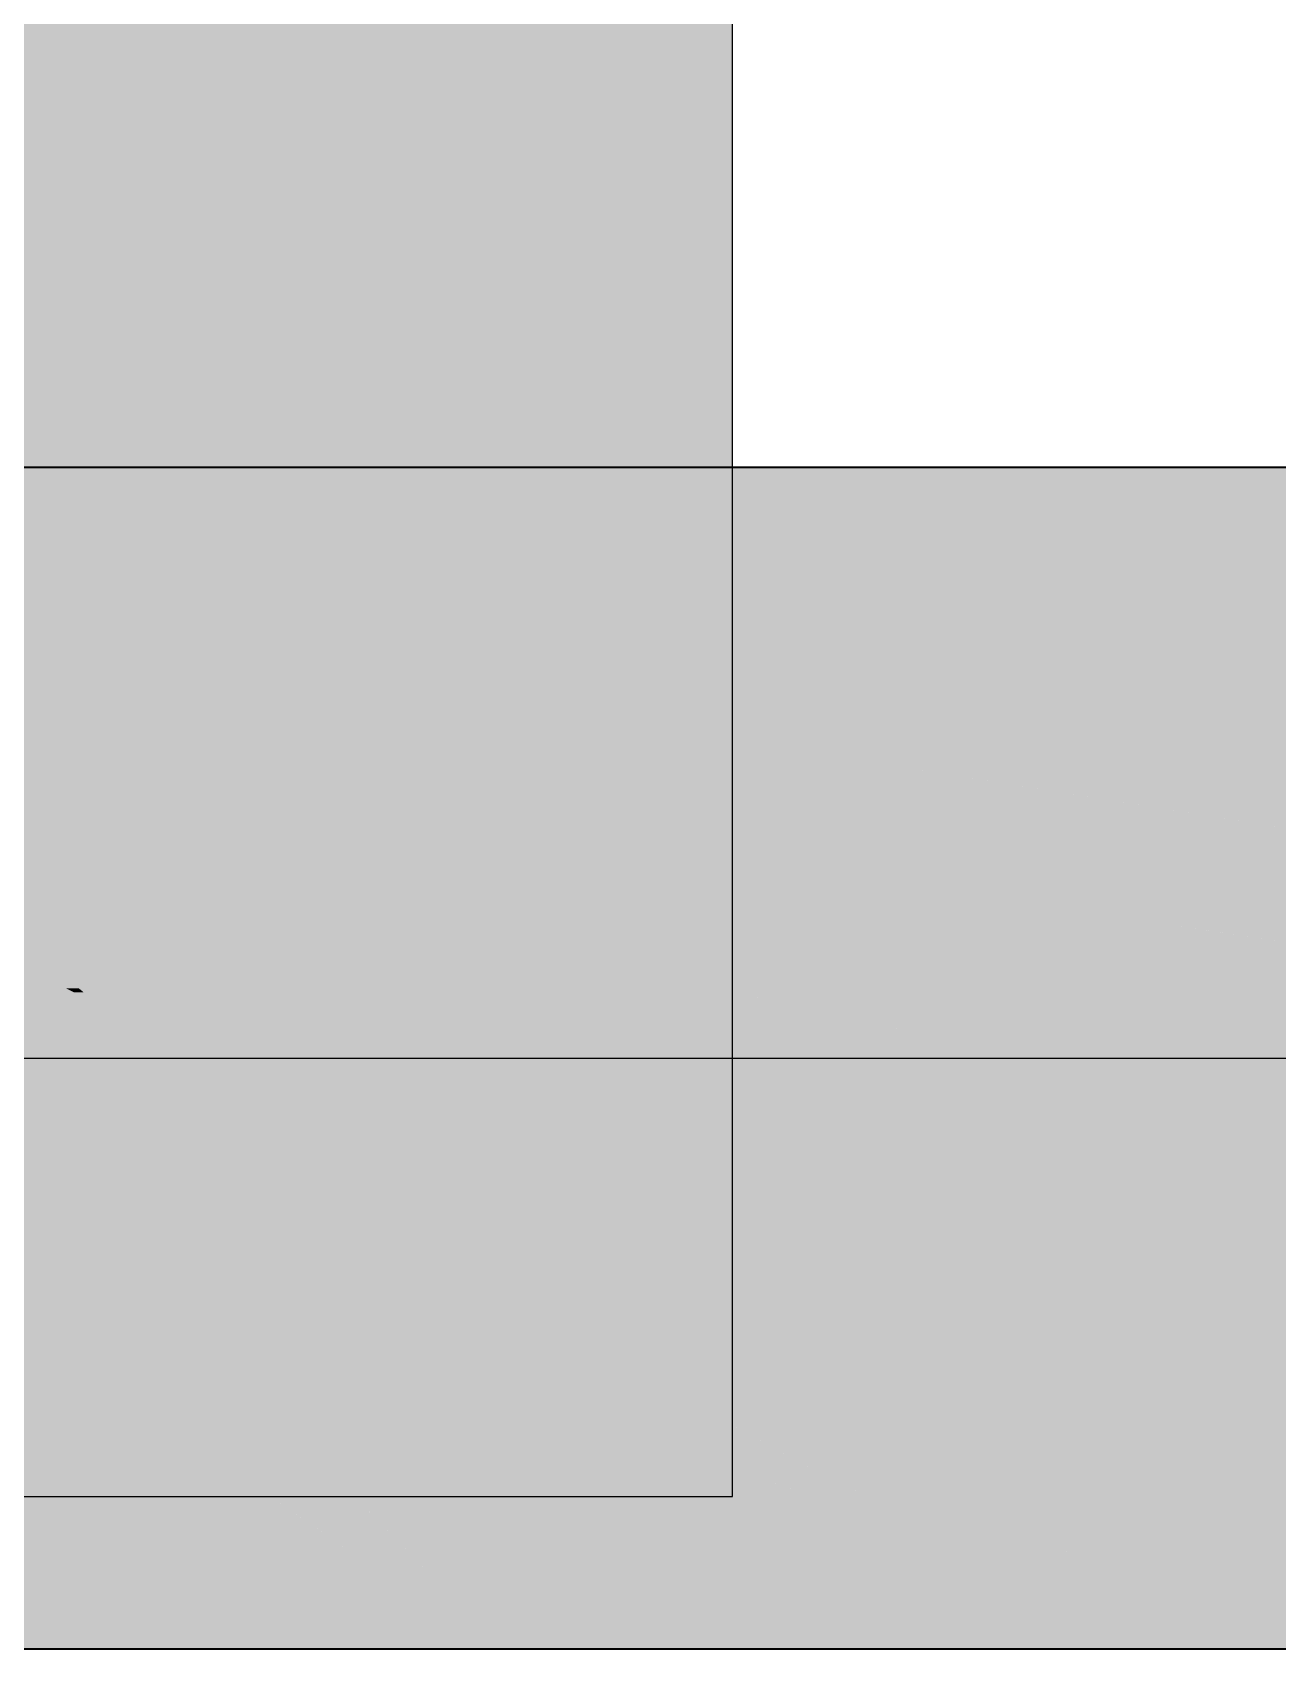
# Model space of a CAD drawing. Extents: x 0 to 756, y -25 to 420.
# Drawn here: x 306.48 to 311.96, y 319.73 to 326.85 of the extents above; entities that cross this region are included whole.
import ezdxf
from ezdxf.lldxf.tags import DXFTag

# ---------------------------------------------------------------- set-up
doc = ezdxf.new("R2010")
doc.units = 0
doc.layers.get('0').update_dxf_attribs({"lineweight": 25})
doc.layers.add('H_Heizung', color=7, linetype='Continuous', lineweight=25)
doc.layers.add('H_Heizung-Shading', color=7, linetype='Continuous', lineweight=25)
doc.layers.add('L_Aussenluft', color=7, linetype='Continuous', lineweight=35, true_color=0x66ff33)
doc.layers.add('L_Aussenluft-Shading', color=7, linetype='Continuous', lineweight=35, true_color=0x66ff33)
tags = doc.linetypes.add('STRICHPUNKT2', pattern=[12.7, 6.35, -3.175, 0, -3.175]).pattern_tags.tags
tags[10:11] = [DXFTag(74, 4), DXFTag(75, 0), DXFTag(340, '0'), DXFTag(46, 0.0), DXFTag(50, 0.0), DXFTag(44, 0.0), DXFTag(45, 0.0)]
tags[8:9] = [DXFTag(74, 4), DXFTag(75, 0), DXFTag(340, '0'), DXFTag(46, 0.0), DXFTag(50, 0.0), DXFTag(44, 0.0), DXFTag(45, 0.0)]
tags[6:7] = [DXFTag(74, 4), DXFTag(75, 0), DXFTag(340, '0'), DXFTag(46, 0.0), DXFTag(50, 0.0), DXFTag(44, 0.0), DXFTag(45, 0.0)]
tags[4:5] = [DXFTag(74, 4), DXFTag(75, 0), DXFTag(340, '0'), DXFTag(46, 0.0), DXFTag(50, 0.0), DXFTag(44, 0.0), DXFTag(45, 0.0)]

# ---------------------------------------------------------------- blocks, each defined once
blk = doc.blocks.new('Shading-A0T78ON9OY', base_point=(297.3631, 320.4022))
at = {"layer": 'H_Heizung-Shading', "color": 8, "true_color": 0x808080}
for points in [[(297.3631, 320.4022), (309.5631, 320.4022), (297.3631, 339.4022)], [(309.5631, 320.4022), (297.3631, 339.4022), (309.5631, 339.4022)]]:
    blk.add_solid(points, dxfattribs=at)
blk = doc.blocks.new('Shading-A0T78OO1OY', base_point=(305.9594, 320.0293))
at = {"layer": 'L_Aussenluft-Shading', "color": 76, "true_color": 0x39901c}
for points in [[(305.9594, 324.8444), (314.6532, 324.8444), (305.9594, 324.933)], [(314.6532, 324.8444), (305.9594, 324.933), (312.4349, 324.933)], [(306.4001, 319.7329), (308.6953, 319.7329), (306.2683, 319.8215)], [(308.6953, 319.7329), (306.2683, 319.8215), (308.5167, 319.8215)], [(308.6953, 319.7329), (311.8901, 319.7329), (308.5167, 319.8215)], [(311.8901, 319.7329), (308.5167, 319.8215), (311.6304, 319.8215)], [(311.8901, 319.7329), (312.4349, 319.7329), (311.6304, 319.8215)], [(312.4349, 319.7329), (311.6304, 319.8215), (314.6532, 319.8215)]]:
    blk.add_solid(points, dxfattribs=at)
at = {"layer": 'L_Aussenluft-Shading', "color": 74, "true_color": 0x46b023}
for points in [[(305.9594, 324.5846), (307.3053, 324.5846), (305.9594, 324.8444)], [(307.3053, 324.5846), (316.7204, 324.5846), (305.9594, 324.8444)], [(316.7204, 324.5846), (305.9594, 324.8444), (314.6532, 324.8444)], [(306.2683, 319.8215), (308.5167, 319.8215), (306.0722, 320.0813)], [(308.5167, 319.8215), (306.0722, 320.0813), (307.9928, 320.0813)], [(308.5167, 319.8215), (308.2142, 320.0813), (307.9928, 320.0813)], [(308.5167, 319.8215), (311.6304, 319.8215), (308.2142, 320.0813)], [(311.6304, 319.8215), (308.2142, 320.0813), (310.8689, 320.0813)], [(311.6304, 319.8215), (311.1574, 320.0813), (310.8689, 320.0813)], [(311.6304, 319.8215), (314.6532, 319.8215), (311.1574, 320.0813)], [(314.6532, 319.8215), (311.1574, 320.0813), (316.3109, 320.0813)]]:
    blk.add_solid(points, dxfattribs=at)
at = {"layer": 'L_Aussenluft-Shading', "color": 72, "true_color": 0x52cd29}
for points in [[(307.3164, 324.1964), (306.6663, 324.1964), (305.9594, 324.5846)], [(307.0378, 324.2761), (307.3053, 324.5846), (305.9594, 324.5846)], [(305.9594, 324.1714), (306.7118, 324.1714), (305.9594, 324.5534)], [(306.7118, 324.1714), (306.0162, 324.5534), (305.9594, 324.5534)], [(309.2467, 324.2761), (307.0378, 324.2761), (307.3053, 324.5846)], [(309.2467, 324.2761), (316.7204, 324.5846), (307.3053, 324.5846)], [(309.2467, 324.2761), (318.0459, 324.2761), (316.7204, 324.5846)], [(307.3164, 324.1964), (309.2467, 324.2761), (307.0378, 324.2761)], [(307.3164, 324.1964), (309.7482, 324.1964), (309.2467, 324.2761)], [(309.9052, 324.1714), (318.4955, 324.1714), (309.2467, 324.2761)], [(318.4955, 324.1714), (309.2467, 324.2761), (318.0459, 324.2761)], [(306.7118, 324.1714), (307.3164, 324.1964), (306.6663, 324.1964)], [(306.7118, 324.1714), (307.4037, 324.1714), (307.3164, 324.1964)], [(307.4037, 324.1714), (309.9052, 324.1714), (307.3164, 324.1964)], [(309.9052, 324.1714), (307.3164, 324.1964), (309.7482, 324.1964)], [(307.2043, 320.4722), (307.1594, 320.4945), (305.9594, 320.4945)], [(307.2043, 320.4722), (305.9655, 320.4722), (305.9594, 320.4945)], [(307.2043, 320.4722), (307.397, 320.4945), (307.1594, 320.4945)], [(307.4291, 320.4722), (307.2043, 320.4722), (307.397, 320.4945)], [(307.435, 320.4681), (307.8085, 320.4945), (307.397, 320.4945)], [(307.8345, 320.4681), (307.435, 320.4681), (307.8085, 320.4945)], [(307.8416, 320.4608), (309.6574, 320.4945), (307.8085, 320.4945)], [(309.7562, 320.4608), (307.8416, 320.4608), (309.6574, 320.4945)], [(309.8622, 320.4247), (309.9671, 320.4945), (309.6574, 320.4945)], [(310.1195, 320.4247), (309.8622, 320.4247), (309.9671, 320.4945)], [(310.13, 320.4199), (310.5035, 320.4945), (309.9671, 320.4945)], [(310.6216, 320.4199), (310.13, 320.4199), (310.5035, 320.4945)], [(310.6359, 320.4108), (314.2429, 320.4945), (310.5035, 320.4945)], [(314.6617, 320.4108), (310.6359, 320.4108), (314.2429, 320.4945)], [(305.9937, 320.3688), (307.2043, 320.4722), (305.9655, 320.4722)], [(307.4128, 320.3688), (305.9937, 320.3688), (307.2043, 320.4722)], [(307.435, 320.4681), (307.4291, 320.4722), (307.2043, 320.4722)], [(307.435, 320.4681), (307.2126, 320.4681), (307.2043, 320.4722)], [(307.3582, 320.3959), (307.435, 320.4681), (307.2126, 320.4681)], [(307.5391, 320.3959), (307.3582, 320.3959), (307.435, 320.4681)], [(307.8416, 320.4608), (307.4455, 320.4608), (307.435, 320.4681)], [(307.8416, 320.4608), (307.8345, 320.4681), (307.435, 320.4681)], [(307.5391, 320.3959), (307.8416, 320.4608), (307.4455, 320.4608)], [(307.5391, 320.3959), (307.9053, 320.3959), (307.8416, 320.4608)], [(307.8771, 320.4247), (309.8622, 320.4247), (307.8416, 320.4608)], [(309.8622, 320.4247), (309.7562, 320.4608), (307.8416, 320.4608)], [(308.2142, 320.0813), (310.8689, 320.0813), (307.8771, 320.4247)], [(310.8689, 320.0813), (307.8771, 320.4247), (309.8622, 320.4247)], [(310.13, 320.4199), (310.1195, 320.4247), (309.8622, 320.4247)], [(310.13, 320.4199), (309.8762, 320.4199), (309.8622, 320.4247)], [(310.8689, 320.0813), (310.13, 320.4199), (309.8762, 320.4199)], [(310.6359, 320.4108), (310.6216, 320.4199), (310.13, 320.4199)], [(310.1498, 320.4108), (310.6359, 320.4108), (310.13, 320.4199)], [(306.0722, 320.0813), (307.4128, 320.3688), (305.9937, 320.3688)], [(306.0722, 320.0813), (307.9928, 320.0813), (307.4128, 320.3688)], [(307.4128, 320.3688), (307.5391, 320.3959), (307.3582, 320.3959)], [(307.5781, 320.3688), (307.4128, 320.3688), (307.5391, 320.3959)], [(307.9928, 320.0813), (307.5781, 320.3688), (307.4128, 320.3688)], [(307.9928, 320.0813), (308.2142, 320.0813), (307.5391, 320.3959)], [(308.2142, 320.0813), (307.5391, 320.3959), (307.9053, 320.3959)], [(310.8689, 320.0813), (311.1574, 320.0813), (310.1498, 320.4108)], [(311.1574, 320.0813), (310.1498, 320.4108), (310.6359, 320.4108)], [(315.0576, 320.3317), (314.6617, 320.4108), (310.6359, 320.4108)], [(310.7611, 320.3317), (315.0576, 320.3317), (310.6359, 320.4108)], [(311.1574, 320.0813), (316.3109, 320.0813), (310.7611, 320.3317)], [(316.3109, 320.0813), (310.7611, 320.3317), (315.0576, 320.3317)]]:
    blk.add_solid(points, dxfattribs=at)
at = {"layer": 'L_Aussenluft-Shading', "color": 72, "true_color": 0x5be42d}
for points in [[(306.7517, 324.1529), (306.7118, 324.1714), (305.9594, 324.1714)], [(306.7517, 324.1529), (306.0266, 324.1529), (305.9594, 324.1714)], [(307.8148, 323.659), (307.56, 323.659), (305.9594, 324.1714)], [(307.8148, 323.659), (306.7517, 324.1529), (306.0266, 324.1529)], [(306.7517, 324.1529), (307.4037, 324.1714), (306.7118, 324.1714)], [(307.4999, 324.1529), (306.7517, 324.1529), (307.4037, 324.1714)], [(307.6033, 324.1329), (306.7947, 324.1329), (306.7517, 324.1529)], [(307.6033, 324.1329), (307.4999, 324.1529), (306.7517, 324.1529)], [(307.7376, 323.6949), (307.6033, 324.1329), (306.7947, 324.1329)], [(307.6033, 324.1329), (309.9052, 324.1714), (307.4037, 324.1714)], [(310.1683, 324.1329), (307.6033, 324.1329), (309.9052, 324.1714)], [(309.873, 323.6949), (307.7376, 323.6949), (307.6033, 324.1329)], [(310.657, 324.0613), (307.9741, 324.0613), (307.6033, 324.1329)], [(310.657, 324.0613), (310.1683, 324.1329), (307.6033, 324.1329)], [(310.657, 324.0613), (318.4955, 324.1714), (309.9052, 324.1714)], [(318.774, 324.0613), (310.657, 324.0613), (318.4955, 324.1714)], [(306.7046, 323.6396), (306.3203, 323.6396), (306.0344, 324.0609)], [(306.6805, 323.6547), (306.3047, 324.0609), (306.0344, 324.0609)], [(307.5732, 323.6547), (306.6805, 323.6547), (306.3047, 324.0609)], [(309.6073, 323.7461), (310.657, 324.0613), (307.9741, 324.0613)], [(312.8095, 323.7461), (309.6073, 323.7461), (310.657, 324.0613)], [(319.2855, 323.8591), (318.774, 324.0613), (310.657, 324.0613)], [(319.2855, 323.8591), (312.0378, 323.8591), (310.657, 324.0613)], [(307.8148, 323.659), (309.873, 323.6949), (307.7376, 323.6949)], [(307.8148, 323.659), (310.0589, 323.659), (309.873, 323.6949)], [(309.873, 323.6949), (312.8095, 323.7461), (309.6073, 323.7461)], [(309.873, 323.6949), (313.1595, 323.6949), (312.8095, 323.7461)], [(310.1938, 323.6329), (313.5822, 323.6329), (309.873, 323.6949)], [(313.5822, 323.6329), (309.873, 323.6949), (313.1595, 323.6949)], [(306.3248, 323.6329), (306.7046, 323.6396), (306.3203, 323.6396)], [(306.3248, 323.6329), (306.7151, 323.6329), (306.7046, 323.6396)], [(306.7046, 323.6396), (307.5732, 323.6547), (306.6805, 323.6547)], [(306.7046, 323.6396), (307.6205, 323.6396), (307.5732, 323.6547)], [(306.7151, 323.6329), (307.6413, 323.6329), (306.7046, 323.6396)], [(307.6413, 323.6329), (306.7046, 323.6396), (307.6205, 323.6396)], [(307.5732, 323.6547), (307.8148, 323.659), (307.56, 323.659)], [(307.5732, 323.6547), (307.824, 323.6547), (307.8148, 323.659)], [(307.6413, 323.6329), (307.8708, 323.6329), (307.5732, 323.6547)], [(307.8708, 323.6329), (307.5732, 323.6547), (307.824, 323.6547)], [(307.8708, 323.6329), (310.1938, 323.6329), (307.8148, 323.659)], [(310.1938, 323.6329), (307.8148, 323.659), (310.0589, 323.659)], [(305.9594, 320.4945), (307.1594, 320.4945), (305.9594, 321.033)], [(307.1594, 320.4945), (305.9594, 321.033), (306.3499, 321.033)], [(306.693, 320.8047), (307.0357, 320.8047), (306.3499, 321.033)], [(307.0357, 320.8047), (306.3499, 321.033), (306.7699, 321.033)], [(307.0357, 320.8047), (307.5313, 320.8047), (306.7699, 321.033)], [(307.5313, 320.8047), (306.7699, 321.033), (307.3274, 321.033)], [(307.5313, 320.8047), (309.4022, 320.8047), (307.3274, 321.033)], [(309.4022, 320.8047), (307.3274, 321.033), (308.9866, 321.033)], [(309.9671, 320.4945), (310.5035, 320.4945), (308.9866, 321.033)], [(310.5035, 320.4945), (308.9866, 321.033), (309.7131, 321.033)], [(310.5035, 320.4945), (314.2429, 320.4945), (309.7131, 321.033)], [(314.2429, 320.4945), (309.7131, 321.033), (312.1214, 321.033)], [(307.1594, 320.4945), (307.397, 320.4945), (306.693, 320.8047)], [(307.397, 320.4945), (306.693, 320.8047), (307.0357, 320.8047)], [(307.397, 320.4945), (307.8085, 320.4945), (307.0357, 320.8047)], [(307.8085, 320.4945), (307.0357, 320.8047), (307.5313, 320.8047)], [(307.8085, 320.4945), (309.6574, 320.4945), (307.5313, 320.8047)], [(309.6574, 320.4945), (307.5313, 320.8047), (308.9556, 320.8047)], [(309.6574, 320.4945), (309.9671, 320.4945), (308.9556, 320.8047)], [(309.9671, 320.4945), (308.9556, 320.8047), (309.4022, 320.8047)]]:
    blk.add_solid(points, dxfattribs=at)
at = {"layer": 'L_Aussenluft-Shading', "color": 70, "true_color": 0x62f531}
for points in [[(306.2872, 323.3546), (306.6628, 323.3546), (306.3248, 323.6329)], [(306.5193, 323.4728), (306.7151, 323.6329), (306.3248, 323.6329)], [(307.0306, 323.4728), (306.5193, 323.4728), (306.7151, 323.6329)], [(307.6907, 323.1376), (307.6413, 323.6329), (306.7151, 323.6329)], [(307.8853, 323.1376), (307.6907, 323.1376), (307.6413, 323.6329)], [(308.0502, 323.554), (307.8495, 323.554), (307.6413, 323.6329)], [(307.9173, 323.0728), (309.1195, 323.0728), (307.6413, 323.6329)], [(308.0502, 323.554), (307.8708, 323.6329), (307.6413, 323.6329)], [(308.0502, 323.554), (310.1938, 323.6329), (307.8708, 323.6329)], [(310.6902, 323.554), (308.0502, 323.554), (310.1938, 323.6329)], [(314.1397, 323.0059), (318.0855, 323.0059), (310.1938, 323.6329)], [(318.0855, 323.0059), (310.1938, 323.6329), (313.5822, 323.6329)], [(309.2961, 323.0059), (308.0502, 323.554), (307.8495, 323.554)], [(309.2961, 323.0059), (310.8905, 323.0059), (308.0502, 323.554)], [(310.8905, 323.0059), (314.1397, 323.0059), (308.0502, 323.554)], [(314.1397, 323.0059), (310.6902, 323.554), (308.0502, 323.554)], [(306.9263, 323.1376), (307.6907, 323.1376), (306.5193, 323.4728)], [(307.6907, 323.1376), (307.0306, 323.4728), (306.5193, 323.4728)], [(306.2402, 323.0059), (306.842, 323.0059), (306.2872, 323.3546)], [(306.842, 323.0059), (307.0863, 323.0059), (306.2872, 323.3546)], [(307.0863, 323.0059), (306.2872, 323.3546), (306.6628, 323.3546)], [(307.0863, 323.0059), (307.9503, 323.0059), (306.9263, 323.1376)], [(307.9503, 323.0059), (306.9263, 323.1376), (307.6907, 323.1376)], [(307.9173, 323.0728), (307.8184, 323.0728), (307.6907, 323.1376)], [(307.9173, 323.0728), (307.8853, 323.1376), (307.6907, 323.1376)], [(307.9503, 323.0059), (307.9173, 323.0728), (307.8184, 323.0728)], [(307.9503, 323.0059), (308.1513, 323.0059), (307.9173, 323.0728)], [(308.1513, 323.0059), (309.2961, 323.0059), (307.9173, 323.0728)], [(309.2961, 323.0059), (307.9173, 323.0728), (309.1195, 323.0728)], [(306.7699, 321.033), (307.3274, 321.033), (306.1543, 321.66)], [(306.2838, 321.5908), (306.7102, 321.66), (306.1543, 321.66)], [(306.8613, 321.5908), (306.2838, 321.5908), (306.7102, 321.66)], [(306.8613, 321.5908), (306.8035, 321.66), (306.7102, 321.66)], [(307.3274, 321.033), (308.9866, 321.033), (306.8035, 321.66)], [(308.9866, 321.033), (306.8035, 321.66), (307.9942, 321.66)], [(308.9866, 321.033), (309.7131, 321.033), (307.9942, 321.66)], [(309.7131, 321.033), (307.9942, 321.66), (308.8402, 321.66)], [(309.7131, 321.033), (312.1214, 321.033), (308.8402, 321.66)], [(312.1214, 321.033), (308.8402, 321.66), (310.0912, 321.66)], [(312.1214, 321.033), (312.9921, 321.033), (310.0912, 321.66)], [(312.9921, 321.033), (310.0912, 321.66), (311.1994, 321.66)], [(312.9921, 321.033), (314.1478, 321.033), (311.1994, 321.66)], [(314.1478, 321.033), (311.1994, 321.66), (312.5453, 321.66)], [(307.3274, 321.033), (306.8613, 321.5908), (306.2838, 321.5908)], [(306.3499, 321.033), (306.7699, 321.033), (305.9594, 321.3683)], [(306.7699, 321.033), (306.4406, 321.3683), (305.9594, 321.3683)]]:
    blk.add_solid(points, dxfattribs=at)
at = {"layer": 'L_Aussenluft-Shading', "color": 70, "true_color": 0x65fd32}
for points in [[(306.6847, 322.6399), (306.2506, 322.9973), (305.9763, 322.9973)], [(306.2506, 322.9973), (306.842, 323.0059), (306.2402, 323.0059)], [(306.8604, 322.9973), (306.2506, 322.9973), (306.842, 323.0059)], [(306.9015, 322.9782), (306.8604, 322.9973), (306.2506, 322.9973)], [(306.9015, 322.9782), (306.2738, 322.9782), (306.2506, 322.9973)], [(306.3564, 322.9102), (306.9015, 322.9782), (306.2738, 322.9782)], [(307.0478, 322.9102), (306.3564, 322.9102), (306.9015, 322.9782)], [(306.9015, 322.9782), (307.0863, 323.0059), (306.842, 323.0059)], [(307.1215, 322.9782), (306.9015, 322.9782), (307.0863, 323.0059)], [(307.1301, 322.9715), (307.1215, 322.9782), (306.9015, 322.9782)], [(307.1301, 322.9715), (306.916, 322.9715), (306.9015, 322.9782)], [(307.1301, 322.9715), (307.9503, 323.0059), (307.0863, 323.0059)], [(308.0283, 322.9715), (307.1301, 322.9715), (307.9503, 323.0059)], [(308.0926, 322.9433), (308.1513, 323.0059), (307.9503, 323.0059)], [(308.5453, 322.9433), (308.0926, 322.9433), (308.1513, 323.0059)], [(308.6478, 322.927), (309.2961, 323.0059), (308.1513, 323.0059)], [(309.4831, 322.927), (308.6478, 322.927), (309.2961, 323.0059)], [(309.4899, 322.9241), (310.8905, 323.0059), (309.2961, 323.0059)], [(311.449, 322.9241), (309.4899, 322.9241), (310.8905, 323.0059)], [(311.1955, 322.9612), (314.1397, 323.0059), (310.8905, 323.0059)], [(314.4605, 322.9612), (311.1955, 322.9612), (314.1397, 323.0059)], [(306.662, 322.623), (306.1376, 322.623), (305.9754, 322.9715)], [(306.6287, 322.6399), (306.0275, 322.9715), (305.9754, 322.9715)], [(306.6847, 322.6399), (306.6287, 322.6399), (306.0275, 322.9715)], [(306.6847, 322.6399), (307.0478, 322.9102), (306.3564, 322.9102)], [(307.0523, 322.6399), (306.6847, 322.6399), (307.0478, 322.9102)], [(307.0478, 322.9102), (307.1301, 322.9715), (306.916, 322.9715)], [(307.2082, 322.9102), (307.0478, 322.9102), (307.1301, 322.9715)], [(307.4412, 322.7275), (307.3316, 322.7275), (307.0478, 322.9102)], [(307.0559, 322.4229), (307.8045, 322.4229), (307.0478, 322.9102)], [(307.4412, 322.7275), (307.2082, 322.9102), (307.0478, 322.9102)], [(308.0926, 322.9433), (307.1661, 322.9433), (307.1301, 322.9715)], [(308.0926, 322.9433), (308.0283, 322.9715), (307.1301, 322.9715)], [(307.4412, 322.7275), (308.0926, 322.9433), (307.1661, 322.9433)], [(308.583, 322.7275), (307.4412, 322.7275), (308.0926, 322.9433)], [(308.6478, 322.927), (308.1673, 322.927), (308.0926, 322.9433)], [(309.4798, 322.3329), (310.8905, 322.3329), (308.0926, 322.9433)], [(308.6478, 322.927), (308.5453, 322.9433), (308.0926, 322.9433)], [(309.1432, 322.7141), (308.6478, 322.927), (308.1673, 322.927)], [(309.9875, 322.7141), (309.1432, 322.7141), (308.6478, 322.927)], [(309.5455, 322.9006), (309.4831, 322.927), (308.6478, 322.927)], [(309.5455, 322.9006), (308.8135, 322.9006), (308.6478, 322.927)], [(309.5455, 322.9006), (311.449, 322.9241), (309.4899, 322.9241)], [(311.6091, 322.9006), (309.5455, 322.9006), (311.449, 322.9241)], [(311.449, 322.9241), (314.4605, 322.9612), (311.1955, 322.9612)], [(314.7272, 322.9241), (311.449, 322.9241), (314.4605, 322.9612)], [(312.1264, 322.8249), (314.7272, 322.9241), (311.449, 322.9241)], [(309.9875, 322.7141), (309.5455, 322.9006), (308.8135, 322.9006)], [(312.1264, 322.8249), (311.6091, 322.9006), (309.5455, 322.9006)], [(309.7249, 322.8249), (312.1264, 322.8249), (309.5455, 322.9006)], [(310.8905, 322.3329), (315.4855, 322.3329), (309.7249, 322.8249)], [(315.4855, 322.3329), (309.7249, 322.8249), (312.1264, 322.8249)], [(307.9443, 322.3329), (307.4412, 322.7275), (307.3316, 322.7275)], [(307.9443, 322.3329), (308.2905, 322.3329), (307.4412, 322.7275)], [(309.4798, 322.3329), (308.583, 322.7275), (307.4412, 322.7275)], [(308.2905, 322.3329), (309.4798, 322.3329), (307.4412, 322.7275)], [(310.8905, 322.3329), (309.9875, 322.7141), (309.1432, 322.7141)], [(306.2726, 322.3329), (306.662, 322.623), (306.1376, 322.623)], [(306.585, 322.5656), (306.7749, 322.5656), (306.662, 322.623)], [(306.662, 322.623), (306.6847, 322.6399), (306.6287, 322.6399)], [(306.7053, 322.623), (306.662, 322.623), (306.6847, 322.6399)], [(306.7749, 322.5656), (306.7053, 322.623), (306.662, 322.623)], [(306.7749, 322.5656), (307.0523, 322.6399), (306.6847, 322.6399)], [(307.0536, 322.5656), (306.7749, 322.5656), (307.0523, 322.6399)], [(306.2726, 322.3329), (307.0575, 322.3329), (306.585, 322.5656)], [(307.0575, 322.3329), (306.585, 322.5656), (306.7749, 322.5656)], [(307.0559, 322.4229), (306.9482, 322.4229), (306.7749, 322.5656)], [(307.0559, 322.4229), (307.0536, 322.5656), (306.7749, 322.5656)], [(307.0575, 322.3329), (307.0559, 322.4229), (306.9482, 322.4229)], [(307.0575, 322.3329), (307.2332, 322.3329), (307.0559, 322.4229)], [(307.2332, 322.3329), (307.9443, 322.3329), (307.0559, 322.4229)], [(307.9443, 322.3329), (307.0559, 322.4229), (307.8045, 322.4229)], [(306.2098, 321.9762), (306.554, 321.9762), (306.2726, 322.3329)], [(306.8035, 321.66), (307.9942, 321.66), (306.2726, 322.3329)], [(307.9942, 321.66), (306.2726, 322.3329), (307.0575, 322.3329)], [(308.2909, 321.8674), (307.2332, 322.3329), (307.0575, 322.3329)], [(307.9942, 321.66), (308.8402, 321.66), (307.0575, 322.3329)], [(308.5641, 321.8674), (308.2909, 321.8674), (307.2332, 322.3329)], [(308.5641, 321.8674), (307.9443, 322.3329), (307.2332, 322.3329)], [(308.8402, 321.66), (310.0912, 321.66), (307.9443, 322.3329)], [(310.0912, 321.66), (307.9443, 322.3329), (308.2905, 322.3329)], [(310.0912, 321.66), (311.1994, 321.66), (308.2905, 322.3329)], [(311.1994, 321.66), (308.2905, 322.3329), (309.4798, 322.3329)], [(311.1994, 321.66), (312.5453, 321.66), (309.4798, 322.3329)], [(312.5453, 321.66), (309.4798, 322.3329), (310.8905, 322.3329)], [(312.5453, 321.66), (320.7139, 321.66), (310.8905, 322.3329)], [(320.051, 321.7054), (315.4855, 322.3329), (310.8905, 322.3329)], [(306.1543, 321.66), (306.7102, 321.66), (306.2098, 321.9762)], [(306.7102, 321.66), (306.8035, 321.66), (306.2098, 321.9762)], [(306.8035, 321.66), (306.2098, 321.9762), (306.554, 321.9762)], [(308.8402, 321.66), (308.5641, 321.8674), (308.2909, 321.8674)]]:
    blk.add_solid(points, dxfattribs=at)
blk = doc.blocks.new('Quader-A0T78OT3OY', base_point=(297.3631, 320.4022))
at = {"color": 0, "linetype": 'ByBlock', "lineweight": -2, "ltscale": 0.25}
for p, q in [((309.5631, 320.4022), (309.5631, 339.4022)), ((297.3631, 320.4022), (309.5631, 320.4022))]:
    blk.add_line(p, q, dxfattribs=at)
blk = doc.blocks.new('Wickelfalzrohr-A0T78P19OY', base_point=(305.9594, 319.7329))
at = {"color": 0, "linetype": 'ByBlock', "lineweight": -2, "ltscale": 0.35}
for p, q in [((379.7994, 324.9329), (305.9594, 324.9329)), ((305.9594, 319.7329), (379.7994, 319.7329))]:
    blk.add_line(p, q, dxfattribs=at)
at = {"color": 0, "linetype": 'STRICHPUNKT2', "lineweight": 25, "ltscale": 0.25}
blk.add_line((305.9594, 322.3329), (379.7994, 322.3329), dxfattribs=at)

msp = doc.modelspace()

# ---------------------------------------------------------------- block references
at = {"layer": 'H_Heizung'}
msp.add_blockref('Shading-A0T78ON9OY', (297.3631, 320.4022), dxfattribs=at)
at = {"layer": 'H_Heizung', "ltscale": 0.25}
msp.add_blockref('Quader-A0T78OT3OY', (297.3631, 320.4022), dxfattribs=at)
at = {"layer": 'L_Aussenluft'}
msp.add_blockref('Shading-A0T78OO1OY', (305.9594, 320.0293), dxfattribs=at)
at = {"layer": 'L_Aussenluft', "ltscale": 0.35}
msp.add_blockref('Wickelfalzrohr-A0T78P19OY', (305.9594, 319.7329), dxfattribs=at)

doc.saveas('drawing.dxf')
